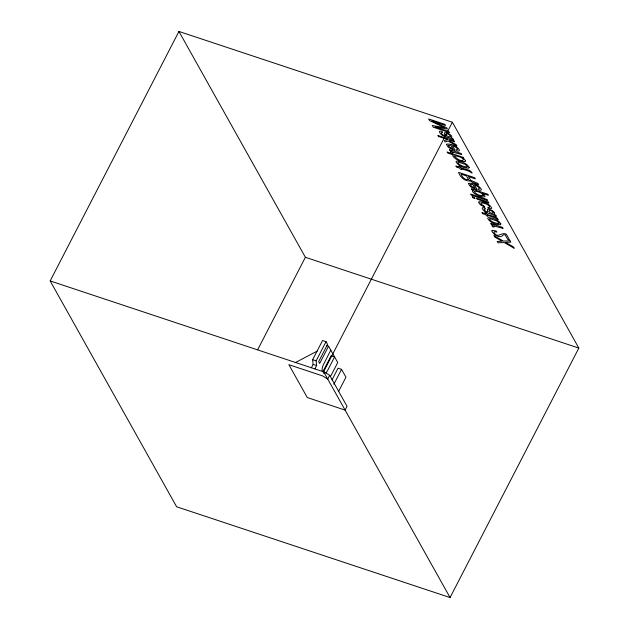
<?xml version="1.0" encoding="UTF-8"?>
<svg xmlns="http://www.w3.org/2000/svg" width="629" height="629" viewBox="0 0 629 629"><rect width="100%" height="100%" fill="white"/><g stroke="black" fill="none" stroke-linecap="round" stroke-linejoin="round"><path stroke-width="0.94" d="M50.171 280.927L178.935 31.45L452.377 122.238L578.829 348.073L450.065 597.55L176.623 506.762L50.171 280.927L324.572 372.14L329.682 375.316L347.051 406.326L345.101 410.1L307.267 397.536L288.884 364.702L322.622 375.906L327.74 379.083L329.682 375.316M257.662 349.748L305.387 257.285L178.935 31.45M311.394 367.761L313.124 364.419L312.637 359.709L322.551 340.501L326.042 341.665L327.56 344.377L318.644 361.651L319.658 363.468L328.574 346.194L326.828 345.612M314.885 368.924L316.615 365.575L316.128 360.865L326.042 341.665M330.783 350.141L323.125 365.213A7.422 3.082 -71.6 0 0 322.056 370.591M452.377 122.238L323.613 371.715L450.065 597.55M323.793 373.642L324.572 372.14M330.846 375.898L337.734 362.548L328.574 346.194M332.026 379.877L338.056 368.193L341.547 369.357L345.942 377.203L338.512 391.6M341.547 369.357L334.652 382.699A7.422 3.082 -71.6 0 1 333.755 384.201M317.228 351.084L295.135 362.697M305.387 257.285L578.829 348.073M312.637 359.709L316.128 360.865M313.124 364.419L316.615 365.575M322.347 371.794A7.422 3.082 -71.6 0 0 324.21 369.129L331.098 355.778L334.589 356.934L327.701 370.284A7.422 3.082 -71.6 0 1 325.838 372.95M469.14 167.33L468.849 168.163C464.194 168.313 458.572 166.174 456.119 162.015A5.637 1.816 27.3 0 1 456.921 161.048C461.411 161.417 466.828 163.17 469.14 167.33M500.81 223.885L500.519 224.718C495.856 224.868 490.243 222.729 487.789 218.57A5.637 1.816 27.3 0 1 488.591 217.603C493.081 217.972 498.498 219.725 500.81 223.885M454.405 156.126C462.692 165.254 469.037 157.918 454.83 155.788L454.405 156.126M448.367 145.346L449.334 146.919L452.959 148.829L451.009 145.354L448.367 145.346M470.35 184.604L471.318 186.168L474.942 188.087L472.992 184.612L470.35 184.604M446.574 144.371C447.423 148.012 452.078 149.215 455.137 150.433L452.573 145.849C454.028 145.551 460.294 149.993 456.072 149.836L457.291 151.007L458.966 150.991L459.492 150.197C457.204 146.014 451.441 143.703 446.849 144.057L446.574 144.371M468.558 183.629C469.399 187.269 474.062 188.472 477.12 189.691L474.549 185.099C476.011 184.808 482.27 189.25 478.056 189.085L479.274 190.265L480.941 190.249L481.468 189.455C479.18 185.272 473.417 182.96 468.825 183.306L468.558 183.629M478.834 202.106L479.377 203.615L480.965 205.133L484.747 207.043L484.173 206.021C476.208 201.98 484.456 202.318 487.86 204.944A2.815 0.904 27.3 0 1 489.472 206.178L489.598 207.389L487.829 207.232L488.403 208.254L490.258 208.624A4.686 1.51 27.3 0 0 491.603 208.301L491.705 207.987C489.637 203.694 483.615 201.571 479.101 201.807L478.834 202.106M445.049 135.156C443.767 136.713 438.838 131.335 442.69 132.467L442.14 131.485L441.173 131.209L439.86 131.076L439.325 131.791C441.723 137.421 449.177 136.894 453.525 139.819L452.872 138.632L450.954 137.586L451.819 137.122L451.653 135.99L449.2 133.82L444.821 132.554L444.444 132.939L445.049 135.156M487.9 211.674C486.61 213.231 481.688 207.853 485.541 208.985L484.99 208.002L484.016 207.727L482.71 207.594L482.176 208.309C484.574 213.939 492.02 213.412 496.367 216.337L495.715 215.149L493.804 214.104L494.661 213.64L494.504 212.508L492.043 210.338L487.664 209.072L487.286 209.457L487.9 211.674M491.972 230.741L491.917 231.268C493.694 234.853 500.401 239.201 503.428 234.829L505.142 234.798L507.697 239.374L509.569 239.995L506.353 234.247C501.502 231.425 497.563 239.405 493.851 232.148L494.74 231.629L496.894 232.148L496.297 231.071L493.16 230.363L491.972 230.741M465.476 160.867L465.106 161.559C460.601 161.606 455.105 159.727 452.636 155.748L453.525 154.962L447.659 153.012L447.085 151.99L463.314 157.376L463.856 158.351L462.346 157.848L464.721 159.593L465.476 160.867M483.379 195.257C480.705 196.5 475.713 194.141 474.093 191.475L474.242 191.192C477.466 191.232 481.523 192.427 483.379 195.257M450.293 136.178L449.979 136.815L448.909 136.823L446.598 135.691C444.727 132.287 450.002 134.221 450.293 136.178M493.136 212.696L492.821 213.333L491.752 213.341L489.441 212.209C487.569 208.804 492.845 210.739 493.136 212.696M467.378 166.63L466.514 167.117L461.875 165.836L459.005 164.224L457.912 162.738A3.121 1.006 27.3 0 1 458.683 162.219L465.161 164.373L467.378 166.63M499.041 223.185L498.176 223.672L493.537 222.391L490.675 220.779L489.582 219.293A3.121 1.006 27.3 0 1 490.345 218.774L496.831 220.928L499.041 223.185M468.346 179.336C465.688 180.885 461.702 176.82 461.057 174.123L466.584 175.963L468.346 179.336M472.599 190.571L472.434 190.988C472.953 195.336 491.972 200.565 482.325 193.26L488.348 195.257L487.758 194.212L471.325 188.755L471.899 189.777L473.456 190.296L472.599 190.571M452.683 152.092C453.47 153.971 450.702 153.185 450.482 151.691L451.944 151.267L449.908 150.59L449.35 149.592L461.143 153.5L461.733 154.553L452.683 152.092M494.032 225.953C494.826 227.832 492.059 227.045 491.839 225.552L493.301 225.119L491.265 224.443L490.706 223.444L502.5 227.36L503.082 228.413L494.032 225.953M469.879 180.665L469.509 180.955C464.391 181.183 460.153 176.938 458.525 172.338L474.691 177.708L475.343 178.872L468.408 176.568L470.775 180.358L477.891 183.416L478.685 184.84L472.245 182.229L469.879 180.665M450.175 140.353L449.145 140.731L456.19 144.654L456.937 145.999L448.147 141.022L445.073 141.95L444.318 140.605L447.817 139.567L438.429 136.446L437.863 135.439L454.036 140.81L454.602 141.816L450.175 140.353M510.009 240.773L503.436 241.096L493.946 235.6L494.756 237.054L502.17 241.3L497.201 241.418L497.979 242.81L504.246 242.542L514.231 248.313L513.421 246.875L505.472 242.354L510.795 242.181L510.009 240.773M444.609 127.616L432.312 125.525L433.232 127.176L449.405 132.546L448.784 131.437L435.158 126.932L447.431 129.016L446.787 127.86L431.761 120.862L445.418 125.423L444.797 124.314L428.624 118.944L429.56 120.611L444.609 127.616M460.286 166.764L458.667 166.221L459.139 167.07L455.844 165.977L456.442 167.039L459.736 168.132L460.294 169.138L461.914 169.673L461.356 168.674L469.045 171.23L472.088 173.046C470.303 168.894 464.021 169.736 460.758 167.605L460.286 166.764M486.846 199.417L470.681 194.047L471.263 195.1L487.436 200.47L486.846 199.417M474.392 197.42L472.151 196.68L472.749 197.75L474.997 198.489L474.392 197.42M488.324 202.051L476.585 198.151L477.183 199.22L488.922 203.12L488.324 202.051M486.359 213.333L484.747 212.799L485.218 213.648L481.924 212.555L482.522 213.616L485.816 214.709L486.374 215.708L487.994 216.242L487.428 215.244L495.125 217.799L498.16 219.623C496.383 215.464 490.101 216.313 486.838 214.182L486.359 213.333"/></g></svg>
